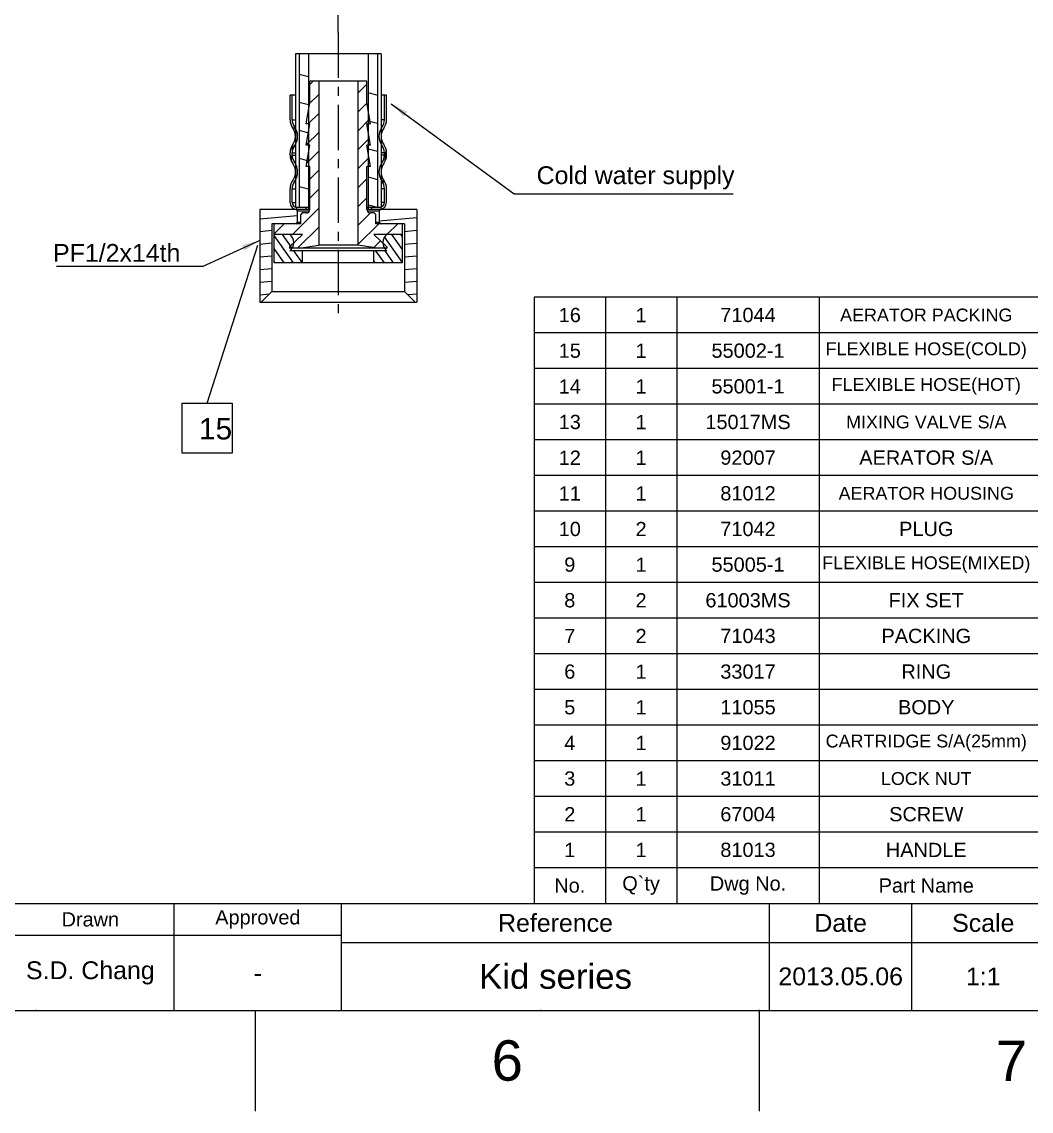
# Model space of a CAD drawing. Header units: millimetres. Extents: x 601 to 1195, y -13 to 407.
# Drawn here: x 936 to 1077.6, y -13.3 to 139.5 of the extents above; entities that cross this region are included whole.
import ezdxf

# ---------------------------------------------------------------- set-up
doc = ezdxf.new("R2010")
doc.units = ezdxf.units.MM
doc.header["$LTSCALE"] = 0.1
doc.linetypes.add('CENTERX2', pattern=[101.6, 63.5, -12.7, 12.7, -12.7])
for name, color, linetype in [('CENTER', 1, 'CENTERX2'), ('DIM', 3, 'Continuous'), ('FORM', 7, 'Continuous'), ('TEXT', 2, 'Continuous')]:
    doc.layers.add(name, color=color, linetype=linetype)
doc.styles.get("Standard").update_dxf_attribs({"font": 'arial_0.ttf'})
doc.dimstyles.new('ISO-25', dxfattribs={"dimtxt": 2.5, "dimasz": 2.5, "dimexe": 1.25, "dimexo": 0.625, "dimtad": 1, "dimtxsty": 'Standard', "dimcen": 2.5, "dimadec": 0, "dimazin": 0, "dimtfac": 1, "dimtmove": 0, "dimatfit": 3, "dimfxl": 1, "dimarcsym": 0})

msp = doc.modelspace()

# ---------------------------------------------------------------- hatches: boundary and pattern name
at = {"linetype": 'Continuous'}
h = msp.add_hatch(dxfattribs=at)
h.set_pattern_fill('DEFAULT__1', color=2, scale=3.803695, angle=-15, style=0, pattern_type=0)
h.set_pattern_definition([(345, (1200.7126, 126.7888), (0.98447, 3.67409), [])])
edge = h.paths.add_edge_path()
edge.add_line((974.897, 113.488), (976.197, 113.488))
edge.add_line((976.197, 132.844), (976.197, 113.488))
edge.add_line((974.897, 132.844), (976.197, 132.844))
edge.add_line((974.897, 132.844), (974.897, 113.488))
edge = h.paths.add_edge_path()
edge.add_line((984.597, 113.488), (985.897, 113.488))
edge.add_line((985.897, 132.844), (985.897, 113.488))
edge.add_line((984.597, 132.844), (985.897, 132.844))
edge.add_line((984.597, 132.844), (984.597, 113.488))
h = msp.add_hatch(dxfattribs=at)
h.set_pattern_fill('DEFAULT__5', color=2, scale=1.876553, angle=-135, style=0, pattern_type=0)
h.set_pattern_definition([(225, (1200.7126, 126.7888), (1.326923, -1.326923), [])])
edge = h.paths.add_edge_path()
edge.add_line((985.447, 112.688), (984.897, 112.688))
edge.add_spline(control_points=[(984.397, 113.188), (984.397, 112.895), (984.604, 112.688), (984.897, 112.688)], knot_values=[0, 0, 0, 0, 1, 1, 1, 1], weights=[1, 0.8047379, 0.8047379, 1], degree=3, periodic=0)
edge.add_line((984.397, 113.188), (984.397, 119.188))
edge.add_line((984.897, 119.188), (984.397, 119.188))
edge.add_line((984.897, 119.188), (984.397, 122.188))
edge.add_line((984.897, 122.188), (984.397, 122.188))
edge.add_line((984.897, 122.188), (984.397, 125.188))
edge.add_line((984.897, 125.188), (984.397, 125.188))
edge.add_line((984.897, 125.188), (984.397, 128.188))
edge.add_line((984.397, 128.188), (984.397, 131.188))
edge.add_line((984.397, 131.188), (983.147, 131.188))
edge.add_line((983.147, 131.188), (983.147, 108.188))
edge.add_line((985.897, 107.755), (983.147, 108.188))
edge.add_line((987.15, 107.755), (985.897, 107.755))
edge.add_spline(control_points=[(987.15, 107.755), (987.256, 107.755), (987.296, 107.854), (987.219, 107.927)], knot_values=[0, 0, 0, 0, 1, 1, 1, 1], weights=[1, 0.5831911, 0.5831911, 1], degree=3, periodic=0)
edge.add_line((987.219, 107.927), (985.397, 109.688))
edge.add_line((989.397, 109.688), (985.397, 109.688))
edge.add_line((989.397, 109.688), (989.397, 111.188))
edge.add_line((989.397, 111.188), (985.647, 111.188))
edge.add_line((985.647, 111.188), (985.647, 112.488))
edge.add_line((985.447, 112.688), (985.647, 112.488))
edge = h.paths.add_edge_path()
edge.add_line((975.897, 112.688), (975.347, 112.688))
edge.add_line((975.347, 112.688), (975.147, 112.488))
edge.add_line((975.147, 111.188), (975.147, 112.488))
edge.add_line((975.147, 111.188), (971.397, 111.188))
edge.add_line((971.397, 109.688), (971.397, 111.188))
edge.add_line((975.397, 109.688), (971.397, 109.688))
edge.add_line((973.575, 107.927), (975.397, 109.688))
edge.add_spline(control_points=[(973.645, 107.755), (973.539, 107.755), (973.499, 107.854), (973.575, 107.927)], knot_values=[0, 0, 0, 0, 1, 1, 1, 1], weights=[1, 0.5831911, 0.5831911, 1], degree=3, periodic=0)
edge.add_line((974.897, 107.755), (973.645, 107.755))
edge.add_line((974.897, 107.755), (977.647, 108.188))
edge.add_line((977.647, 131.188), (977.647, 108.188))
edge.add_line((977.647, 131.188), (976.397, 131.188))
edge.add_line((976.397, 128.188), (976.397, 131.188))
edge.add_line((975.897, 125.188), (976.397, 128.188))
edge.add_line((976.397, 125.188), (975.897, 125.188))
edge.add_line((975.897, 122.188), (976.397, 125.188))
edge.add_line((976.397, 122.188), (975.897, 122.188))
edge.add_line((975.897, 119.188), (976.397, 122.188))
edge.add_line((976.397, 119.188), (975.897, 119.188))
edge.add_line((976.397, 113.188), (976.397, 119.188))
edge.add_spline(control_points=[(976.397, 113.188), (976.397, 112.895), (976.19, 112.688), (975.897, 112.688)], knot_values=[0, 0, 0, 0, 1, 1, 1, 1], weights=[1, 0.8047379, 0.8047379, 1], degree=3, periodic=0)
h = msp.add_hatch(dxfattribs=at)
h.set_pattern_fill('DEFAULT__2', color=2, scale=1.310587, angle=-95, style=0, pattern_type=0)
h.set_pattern_definition([(265, (1200.7126, 126.7888), (1.3056, -0.114225), [])])
edge = h.paths.add_edge_path()
edge.add_spline(control_points=[(974.616, 113.188), (974.038, 113.188), (973.629, 113.597), (973.629, 114.176)], knot_values=[0, 0, 0, 0, 1, 1, 1, 1], weights=[1, 0.8047379, 0.8047379, 1], degree=3, periodic=0)
edge.add_line((976.197, 113.188), (974.616, 113.188))
edge.add_line((976.197, 113.188), (976.197, 113.488))
edge.add_line((976.197, 113.488), (974.616, 113.488))
edge.add_spline(control_points=[(974.616, 113.488), (974.214, 113.488), (973.929, 113.773), (973.929, 114.176)], knot_values=[0, 0, 0, 0, 1, 1, 1, 1], weights=[1, 0.8047379, 0.8047379, 1], degree=3, periodic=0)
edge.add_line((973.929, 114.176), (973.929, 116.095))
edge.add_spline(control_points=[(973.929, 116.095), (973.931, 116.454), (974.044, 116.796), (974.255, 117.086)], knot_values=[0, 0, 0, 0, 1, 1, 1, 1], weights=[1, 0.9677123, 0.9677123, 1], degree=3, periodic=0)
edge.add_spline(control_points=[(974.697, 118.441), (974.697, 117.95), (974.545, 117.483), (974.255, 117.086)], knot_values=[0, 0, 0, 0, 1, 1, 1, 1], weights=[1, 0.9671432, 0.9671432, 1], degree=3, periodic=0)
edge.add_spline(control_points=[(974.255, 119.796), (974.545, 119.399), (974.697, 118.932), (974.697, 118.441)], knot_values=[0, 0, 0, 0, 1, 1, 1, 1], weights=[1, 0.9671432, 0.9671432, 1], degree=3, periodic=0)
edge.add_spline(control_points=[(974.255, 119.796), (974.044, 120.086), (973.931, 120.428), (973.929, 120.787)], knot_values=[0, 0, 0, 0, 1, 1, 1, 1], weights=[1, 0.9677123, 0.9677123, 1], degree=3, periodic=0)
edge.add_line((973.929, 120.787), (973.929, 121.112))
edge.add_spline(control_points=[(973.929, 121.112), (973.927, 121.478), (974.04, 121.826), (974.255, 122.122)], knot_values=[0, 0, 0, 0, 1, 1, 1, 1], weights=[1, 0.9665692, 0.9665692, 1], degree=3, periodic=0)
edge.add_spline(control_points=[(974.697, 123.438), (974.689, 122.961), (974.537, 122.508), (974.255, 122.122)], knot_values=[0, 0, 0, 0, 1, 1, 1, 1], weights=[1, 0.9688319, 0.9688319, 1], degree=3, periodic=0)
edge.add_spline(control_points=[(974.255, 124.755), (974.537, 124.369), (974.689, 123.916), (974.697, 123.438)], knot_values=[0, 0, 0, 0, 1, 1, 1, 1], weights=[1, 0.9688319, 0.9688319, 1], degree=3, periodic=0)
edge.add_spline(control_points=[(974.255, 124.755), (974.04, 125.051), (973.927, 125.399), (973.929, 125.765)], knot_values=[0, 0, 0, 0, 1, 1, 1, 1], weights=[1, 0.9665692, 0.9665692, 1], degree=3, periodic=0)
edge.add_line((973.929, 125.765), (973.929, 129.188))
edge.add_line((973.929, 129.188), (973.629, 129.188))
edge.add_line((973.629, 125.765), (973.629, 129.188))
edge.add_spline(control_points=[(974.013, 124.578), (973.76, 124.926), (973.627, 125.335), (973.629, 125.765)], knot_values=[0, 0, 0, 0, 1, 1, 1, 1], weights=[1, 0.9666557, 0.9666557, 1], degree=3, periodic=0)
edge.add_spline(control_points=[(974.013, 124.578), (974.257, 124.244), (974.389, 123.852), (974.397, 123.438)], knot_values=[0, 0, 0, 0, 1, 1, 1, 1], weights=[1, 0.9690817, 0.9690817, 1], degree=3, periodic=0)
edge.add_spline(control_points=[(974.397, 123.438), (974.389, 123.025), (974.257, 122.633), (974.013, 122.299)], knot_values=[0, 0, 0, 0, 1, 1, 1, 1], weights=[1, 0.9690817, 0.9690817, 1], degree=3, periodic=0)
edge.add_spline(control_points=[(973.629, 121.112), (973.627, 121.542), (973.76, 121.951), (974.013, 122.299)], knot_values=[0, 0, 0, 0, 1, 1, 1, 1], weights=[1, 0.9666557, 0.9666557, 1], degree=3, periodic=0)
edge.add_line((973.629, 120.787), (973.629, 121.112))
edge.add_spline(control_points=[(974.013, 119.619), (973.763, 119.961), (973.631, 120.364), (973.629, 120.787)], knot_values=[0, 0, 0, 0, 1, 1, 1, 1], weights=[1, 0.9676272, 0.9676272, 1], degree=3, periodic=0)
edge.add_spline(control_points=[(974.013, 119.619), (974.265, 119.274), (974.397, 118.868), (974.397, 118.441)], knot_values=[0, 0, 0, 0, 1, 1, 1, 1], weights=[1, 0.9671432, 0.9671432, 1], degree=3, periodic=0)
edge.add_spline(control_points=[(974.397, 118.441), (974.397, 118.014), (974.265, 117.608), (974.013, 117.263)], knot_values=[0, 0, 0, 0, 1, 1, 1, 1], weights=[1, 0.9671432, 0.9671432, 1], degree=3, periodic=0)
edge.add_spline(control_points=[(973.629, 116.095), (973.631, 116.519), (973.763, 116.921), (974.013, 117.263)], knot_values=[0, 0, 0, 0, 1, 1, 1, 1], weights=[1, 0.9676272, 0.9676272, 1], degree=3, periodic=0)
edge.add_line((973.629, 114.176), (973.629, 116.095))
edge = h.paths.add_edge_path()
edge.add_line((987.166, 129.188), (986.866, 129.188))
edge.add_line((986.866, 125.765), (986.866, 129.188))
edge.add_spline(control_points=[(986.539, 124.755), (986.755, 125.051), (986.868, 125.399), (986.866, 125.765)], knot_values=[0, 0, 0, 0, 1, 1, 1, 1], weights=[1, 0.9665692, 0.9665692, 1], degree=3, periodic=0)
edge.add_spline(control_points=[(986.539, 124.755), (986.257, 124.369), (986.106, 123.916), (986.098, 123.438)], knot_values=[0, 0, 0, 0, 1, 1, 1, 1], weights=[1, 0.9688319, 0.9688319, 1], degree=3, periodic=0)
edge.add_spline(control_points=[(986.098, 123.438), (986.106, 122.961), (986.257, 122.508), (986.539, 122.122)], knot_values=[0, 0, 0, 0, 1, 1, 1, 1], weights=[1, 0.9688319, 0.9688319, 1], degree=3, periodic=0)
edge.add_spline(control_points=[(986.866, 121.112), (986.868, 121.478), (986.755, 121.826), (986.539, 122.122)], knot_values=[0, 0, 0, 0, 1, 1, 1, 1], weights=[1, 0.9665692, 0.9665692, 1], degree=3, periodic=0)
edge.add_line((986.866, 120.787), (986.866, 121.112))
edge.add_spline(control_points=[(986.539, 119.796), (986.751, 120.086), (986.864, 120.428), (986.866, 120.787)], knot_values=[0, 0, 0, 0, 1, 1, 1, 1], weights=[1, 0.9677123, 0.9677123, 1], degree=3, periodic=0)
edge.add_spline(control_points=[(986.539, 119.796), (986.25, 119.399), (986.097, 118.932), (986.097, 118.441)], knot_values=[0, 0, 0, 0, 1, 1, 1, 1], weights=[1, 0.9671432, 0.9671432, 1], degree=3, periodic=0)
edge.add_spline(control_points=[(986.097, 118.441), (986.097, 117.95), (986.25, 117.483), (986.539, 117.086)], knot_values=[0, 0, 0, 0, 1, 1, 1, 1], weights=[1, 0.9671432, 0.9671432, 1], degree=3, periodic=0)
edge.add_spline(control_points=[(986.866, 116.095), (986.864, 116.454), (986.751, 116.796), (986.539, 117.086)], knot_values=[0, 0, 0, 0, 1, 1, 1, 1], weights=[1, 0.9677123, 0.9677123, 1], degree=3, periodic=0)
edge.add_line((986.866, 114.176), (986.866, 116.095))
edge.add_spline(control_points=[(986.178, 113.488), (986.581, 113.488), (986.866, 113.773), (986.866, 114.176)], knot_values=[0, 0, 0, 0, 1, 1, 1, 1], weights=[1, 0.8047379, 0.8047379, 1], degree=3, periodic=0)
edge.add_line((986.178, 113.488), (984.597, 113.488))
edge.add_line((984.597, 113.188), (984.597, 113.488))
edge.add_line((986.178, 113.188), (984.597, 113.188))
edge.add_spline(control_points=[(986.178, 113.188), (986.757, 113.188), (987.166, 113.597), (987.166, 114.176)], knot_values=[0, 0, 0, 0, 1, 1, 1, 1], weights=[1, 0.8047379, 0.8047379, 1], degree=3, periodic=0)
edge.add_line((987.166, 114.176), (987.166, 116.095))
edge.add_spline(control_points=[(987.166, 116.095), (987.164, 116.519), (987.031, 116.921), (986.781, 117.263)], knot_values=[0, 0, 0, 0, 1, 1, 1, 1], weights=[1, 0.9676272, 0.9676272, 1], degree=3, periodic=0)
edge.add_spline(control_points=[(986.397, 118.441), (986.397, 118.014), (986.53, 117.608), (986.781, 117.263)], knot_values=[0, 0, 0, 0, 1, 1, 1, 1], weights=[1, 0.9671432, 0.9671432, 1], degree=3, periodic=0)
edge.add_spline(control_points=[(986.781, 119.619), (986.53, 119.274), (986.397, 118.868), (986.397, 118.441)], knot_values=[0, 0, 0, 0, 1, 1, 1, 1], weights=[1, 0.9671432, 0.9671432, 1], degree=3, periodic=0)
edge.add_spline(control_points=[(986.781, 119.619), (987.031, 119.961), (987.164, 120.364), (987.166, 120.787)], knot_values=[0, 0, 0, 0, 1, 1, 1, 1], weights=[1, 0.9676272, 0.9676272, 1], degree=3, periodic=0)
edge.add_line((987.166, 120.787), (987.166, 121.112))
edge.add_spline(control_points=[(987.166, 121.112), (987.168, 121.542), (987.035, 121.951), (986.781, 122.299)], knot_values=[0, 0, 0, 0, 1, 1, 1, 1], weights=[1, 0.9666557, 0.9666557, 1], degree=3, periodic=0)
edge.add_spline(control_points=[(986.398, 123.438), (986.406, 123.025), (986.538, 122.633), (986.781, 122.299)], knot_values=[0, 0, 0, 0, 1, 1, 1, 1], weights=[1, 0.9690817, 0.9690817, 1], degree=3, periodic=0)
edge.add_spline(control_points=[(986.781, 124.578), (986.538, 124.244), (986.406, 123.852), (986.398, 123.438)], knot_values=[0, 0, 0, 0, 1, 1, 1, 1], weights=[1, 0.9690817, 0.9690817, 1], degree=3, periodic=0)
edge.add_spline(control_points=[(986.781, 124.578), (987.035, 124.926), (987.168, 125.335), (987.166, 125.765)], knot_values=[0, 0, 0, 0, 1, 1, 1, 1], weights=[1, 0.9666557, 0.9666557, 1], degree=3, periodic=0)
edge.add_line((987.166, 125.765), (987.166, 129.188))
h = msp.add_hatch(dxfattribs=at)
h.set_pattern_fill('DEFAULT__3', color=2, scale=1.773024, angle=-175, style=0, pattern_type=0)
h.set_pattern_definition([(185, (1200.7126, 126.7888), (0.154529, -1.766277), [])])
edge = h.paths.add_edge_path()
edge.add_line((974.647, 112.988), (974.647, 111.388))
edge.add_spline(control_points=[(974.647, 112.988), (974.647, 113.105), (974.564, 113.188), (974.447, 113.188)], knot_values=[0, 0, 0, 0, 1, 1, 1, 1], weights=[1, 0.8047379, 0.8047379, 1], degree=3, periodic=0)
edge.add_line((969.397, 113.188), (974.447, 113.188))
edge.add_line((969.397, 113.188), (969.397, 100.188))
edge.add_line((969.397, 100.188), (969.597, 100.188))
edge.add_line((971.097, 101.688), (969.597, 100.188))
edge.add_line((971.097, 111.188), (971.097, 101.688))
edge.add_line((971.097, 111.188), (974.447, 111.188))
edge.add_spline(control_points=[(974.447, 111.188), (974.564, 111.188), (974.647, 111.271), (974.647, 111.388)], knot_values=[0, 0, 0, 0, 1, 1, 1, 1], weights=[1, 0.8047379, 0.8047379, 1], degree=3, periodic=0)
edge = h.paths.add_edge_path()
edge.add_line((986.147, 112.988), (986.147, 111.388))
edge.add_spline(control_points=[(986.347, 111.188), (986.23, 111.188), (986.147, 111.271), (986.147, 111.388)], knot_values=[0, 0, 0, 0, 1, 1, 1, 1], weights=[1, 0.8047379, 0.8047379, 1], degree=3, periodic=0)
edge.add_line((986.347, 111.188), (989.697, 111.188))
edge.add_line((989.697, 111.188), (989.697, 101.688))
edge.add_line((989.697, 101.688), (991.197, 100.188))
edge.add_line((991.197, 100.188), (991.397, 100.188))
edge.add_line((991.397, 113.188), (991.397, 100.188))
edge.add_line((986.347, 113.188), (991.397, 113.188))
edge.add_spline(control_points=[(986.147, 112.988), (986.147, 113.105), (986.23, 113.188), (986.347, 113.188)], knot_values=[0, 0, 0, 0, 1, 1, 1, 1], weights=[1, 0.8047379, 0.8047379, 1], degree=3, periodic=0)
h = msp.add_hatch(dxfattribs=at)
h.set_pattern_fill('DEFAULT__4', color=2, scale=1.04623, angle=-55, style=0, pattern_type=0)
h.set_pattern_definition([(305, (1200.7126, 126.7888), (0.857021, 0.6000926), [])])
edge = h.paths.add_edge_path()
edge.add_spline(control_points=[(973.597, 109.688), (974.391, 109.048), (974.391, 108.028), (973.597, 107.388)], knot_values=[0, 0, 0, 0, 1, 1, 1, 1], weights=[1, 0.7517949, 0.7517949, 1], degree=3, periodic=0)
edge.add_line((973.597, 109.688), (971.397, 109.688))
edge.add_line((971.397, 105.688), (971.397, 109.688))
edge.add_line((975.397, 105.688), (971.397, 105.688))
edge.add_line((975.397, 105.688), (975.397, 107.388))
edge.add_line((975.397, 107.388), (973.597, 107.388))
edge = h.paths.add_edge_path()
edge.add_spline(control_points=[(987.197, 109.688), (986.403, 109.048), (986.403, 108.028), (987.197, 107.388)], knot_values=[0, 0, 0, 0, 1, 1, 1, 1], weights=[1, 0.7517949, 0.7517949, 1], degree=3, periodic=0)
edge.add_line((987.197, 107.388), (985.397, 107.388))
edge.add_line((985.397, 105.688), (985.397, 107.388))
edge.add_line((989.397, 105.688), (985.397, 105.688))
edge.add_line((989.397, 105.688), (989.397, 109.688))
edge.add_line((989.397, 109.688), (987.197, 109.688))

# ---------------------------------------------------------------- linework, layer by layer
at = {"color": 7, "linetype": 'Continuous'}
for p, q in [((986.397, 135.001), (974.397, 135.001)), ((974.397, 135.001), (974.397, 113.488)), ((974.897, 135.001), (974.897, 113.488)), ((976.197, 135.001), (976.197, 113.188)), ((984.597, 135.001), (984.597, 113.188)), ((985.897, 135.001), (985.897, 113.488)), ((986.397, 135.001), (986.397, 113.488)), ((984.397, 131.188), (976.397, 131.188)), ((976.397, 128.188), (976.397, 131.188)), ((977.647, 131.188), (977.647, 108.188)), ((983.147, 131.188), (983.147, 108.188)), ((984.397, 128.188), (984.397, 131.188)), ((974.397, 129.188), (973.629, 129.188)), ((973.629, 125.765), (973.629, 129.188)), ((973.929, 125.765), (973.929, 129.188)), ((987.166, 129.188), (986.397, 129.188)), ((986.866, 125.765), (986.866, 129.188)), ((987.166, 125.765), (987.166, 129.188)), ((975.897, 125.188), (976.397, 128.188)), ((984.897, 125.188), (984.397, 128.188)), ((973.929, 125.765), (974.397, 125.765)), ((986.866, 125.765), (986.397, 125.765)), ((974.255, 124.755), (974.397, 124.755)), ((976.397, 125.188), (975.897, 125.188)), ((975.897, 122.188), (976.397, 125.188)), ((984.897, 125.188), (984.397, 125.188)), ((984.897, 122.188), (984.397, 125.188)), ((986.539, 124.755), (986.397, 124.755)), ((973.629, 120.787), (973.629, 121.112)), ((973.929, 121.112), (974.397, 121.112)), ((973.929, 120.787), (973.929, 121.112)), ((973.929, 120.787), (974.397, 120.787)), ((974.255, 122.122), (974.397, 122.122)), ((976.397, 122.188), (975.897, 122.188)), ((975.897, 119.188), (976.397, 122.188)), ((984.897, 122.188), (984.397, 122.188)), ((984.897, 119.188), (984.397, 122.188)), ((986.539, 122.122), (986.397, 122.122)), ((986.866, 121.112), (986.397, 121.112)), ((986.866, 120.787), (986.397, 120.787)), ((986.866, 120.787), (986.866, 121.112)), ((987.166, 120.787), (987.166, 121.112)), ((974.255, 119.796), (974.397, 119.796)), ((976.397, 119.188), (975.897, 119.188)), ((976.397, 113.188), (976.397, 119.188)), ((984.897, 119.188), (984.397, 119.188)), ((984.397, 113.188), (984.397, 119.188)), ((986.539, 119.796), (986.397, 119.796)), ((974.255, 117.086), (974.397, 117.086)), ((986.539, 117.086), (986.397, 117.086)), ((973.629, 114.176), (973.629, 116.095)), ((973.929, 116.095), (974.397, 116.095)), ((973.929, 114.176), (973.929, 116.095)), ((986.866, 116.095), (986.397, 116.095)), ((986.866, 114.176), (986.866, 116.095)), ((987.166, 114.176), (987.166, 116.095)), ((976.397, 113.188), (969.397, 113.188)), ((969.397, 113.188), (969.397, 100.188)), ((973.929, 114.176), (974.397, 114.176)), ((974.397, 113.488), (976.397, 113.488)), ((984.397, 113.488), (986.397, 113.488)), ((991.397, 113.188), (984.397, 113.188)), ((986.866, 114.176), (986.397, 114.176)), ((991.397, 113.188), (991.397, 100.188)), ((974.647, 112.988), (976.351, 112.988)), ((974.647, 112.988), (974.647, 111.388)), ((975.347, 112.688), (975.147, 112.488)), ((975.147, 111.188), (975.147, 112.488)), ((975.897, 112.688), (975.347, 112.688)), ((984.444, 112.988), (986.147, 112.988)), ((985.447, 112.688), (984.897, 112.688)), ((985.447, 112.688), (985.647, 112.488)), ((985.647, 111.188), (985.647, 112.488)), ((986.147, 112.988), (986.147, 111.388)), ((975.147, 111.188), (971.097, 111.188)), ((971.097, 111.188), (971.097, 101.688)), ((971.397, 105.688), (971.397, 111.188)), ((974.647, 111.388), (975.147, 111.388)), ((985.647, 111.388), (986.147, 111.388)), ((989.697, 111.188), (985.647, 111.188)), ((989.397, 105.688), (989.397, 111.188)), ((989.697, 111.188), (989.697, 101.688)), ((975.397, 109.688), (971.397, 109.688)), ((973.575, 107.927), (975.397, 109.688)), ((989.397, 109.688), (985.397, 109.688)), ((987.219, 107.927), (985.397, 109.688)), ((987.197, 107.388), (973.597, 107.388)), ((987.15, 107.755), (973.645, 107.755)), ((974.897, 107.755), (977.647, 108.188)), ((975.397, 105.688), (975.397, 107.388)), ((983.147, 108.188), (977.647, 108.188)), ((985.897, 107.755), (983.147, 108.188)), ((985.397, 105.688), (985.397, 107.388)), ((989.397, 105.688), (971.397, 105.688)), ((971.097, 101.688), (969.597, 100.188)), ((971.097, 101.688), (989.697, 101.688)), ((989.697, 101.688), (991.197, 100.188)), ((969.397, 100.188), (991.397, 100.188))]:
    msp.add_line(p, q, dxfattribs=at)
for p, q in [((615.21, 0.869), (1180.867, 0.869)), ((968.746, 0.869), (968.746, -13.272)), ((1039.453, 0.869), (1039.453, -13.272))]:
    msp.add_line(p, q)
for centre, radius, start, end in [((975.627, 125.756), 1.998, 179.73072, 216.12652), ((975.627, 125.756), 1.698, 179.68314, 216.12652), ((985.168, 125.756), 1.698, 323.87348, 0.31686), ((985.168, 125.756), 1.998, 323.87348, 0.26928), ((972.4, 123.4), 1.998, 1.09059, 36.12652), ((972.4, 123.4), 2.298, 0.94818, 36.12652), ((988.395, 123.4), 2.298, 143.87348, 179.05182), ((988.395, 123.4), 1.998, 143.87348, 178.90941), ((975.627, 121.121), 1.998, 143.87348, 180.26928), ((972.4, 123.476), 1.998, 323.87348, 358.90941), ((972.4, 123.476), 2.298, 323.87348, 359.05182), ((988.395, 123.476), 2.298, 180.94818, 216.12652), ((988.395, 123.476), 1.998, 181.09059, 216.12652), ((985.168, 121.121), 1.998, 359.73072, 36.12652), ((975.627, 120.797), 1.998, 180.26928, 216.12652), ((975.627, 121.121), 1.698, 143.87348, 180.31686), ((975.627, 120.797), 1.698, 180.31686, 216.12652), ((985.168, 121.121), 1.698, 359.68314, 36.12652), ((985.168, 120.797), 1.698, 323.87348, 359.68314), ((985.168, 120.797), 1.998, 323.87348, 359.73072), ((972.4, 118.441), 1.998, 323.87348, 36.12652), ((972.4, 118.441), 2.298, 323.87348, 36.12652), ((988.395, 118.441), 2.298, 143.87348, 216.12652), ((988.395, 118.441), 1.998, 143.87348, 216.12652), ((975.627, 116.086), 1.998, 143.87348, 179.73072), ((975.627, 116.086), 1.698, 143.87348, 179.68314), ((985.168, 116.086), 1.698, 0.31686, 36.12652), ((985.168, 116.086), 1.998, 0.26928, 36.12652), ((974.616, 114.176), 0.987, 180, 270), ((974.616, 114.176), 0.687, 180, 270), ((974.447, 112.988), 0.2, 0, 90), ((975.897, 113.188), 0.5, 270, 0), ((984.897, 113.188), 0.5, 180, 270), ((986.347, 112.988), 0.2, 90, 180), ((986.178, 114.176), 0.987, 270, 0), ((986.178, 114.176), 0.687, 270, 0), ((974.447, 111.388), 0.2, 270, 0), ((986.347, 111.388), 0.2, 180, 270), ((972.67, 108.538), 1.477, 308.88007, 51.11993), ((988.125, 108.538), 1.477, 128.88007, 231.11993), ((973.645, 107.855), 0.1, 134.02226, 270), ((987.15, 107.855), 0.1, 270, 45.97774)]:
    msp.add_arc(centre, radius, start, end, dxfattribs=at)
for p in [(938.039, 0.869), (1008.746, 0.869), (1039.453, 0.869)]:
    msp.add_point(p)
at = {"layer": 'CENTER'}
for q in [(980.397, 269.608), (980.397, 97.362)]:
    msp.add_line((980.397, 138.001), q, dxfattribs=at)
at = {"layer": 'DIM'}
msp.add_line((962.013, 86.015), (969.089, 108.186), dxfattribs=at)
msp.add_lwpolyline([(958.513, 79.015), (958.513, 86.015), (965.513, 86.015), (965.513, 79.015)], close=True, dxfattribs=at)
at = {"layer": 'FORM'}
for p, q in [((1007.867, 100.869), (1007.867, 15.869)), ((1180.867, 100.869), (1007.867, 100.869)), ((1017.867, 100.869), (1017.867, 15.869)), ((1027.867, 100.869), (1027.867, 15.869)), ((1047.867, 100.869), (1047.867, 15.869)), ((1180.867, 95.869), (1007.867, 95.869)), ((1180.867, 90.869), (1007.867, 90.869)), ((1180.867, 85.869), (1007.867, 85.869)), ((1180.867, 80.869), (1007.867, 80.869)), ((1180.867, 75.869), (1007.867, 75.869)), ((1180.867, 70.869), (1007.867, 70.869)), ((1180.867, 65.869), (1007.867, 65.869)), ((1180.867, 60.869), (1007.867, 60.869)), ((1180.867, 55.869), (1007.867, 55.869)), ((1180.867, 50.869), (1007.867, 50.869)), ((1180.867, 45.869), (1007.867, 45.869)), ((1180.867, 40.869), (1007.867, 40.869)), ((1180.867, 35.869), (1007.867, 35.869)), ((1180.867, 30.869), (1007.867, 30.869)), ((1180.867, 25.869), (1007.867, 25.869)), ((1180.867, 20.869), (1007.867, 20.869)), ((910.367, 15.869), (1180.867, 15.869)), ((957.367, 0.869), (957.367, 15.869)), ((980.867, 0.869), (980.867, 15.869)), ((1040.867, 0.869), (1040.867, 15.869)), ((1040.867, 0.869), (1040.867, 15.869)), ((1040.867, 0.869), (1040.867, 15.869)), ((1060.867, 0.869), (1060.867, 15.869)), ((980.867, 11.369), (910.367, 11.369)), ((980.867, 10.369), (1120.867, 10.369))]:
    msp.add_line(p, q, dxfattribs=at)
at = {"layer": 'TEXT'}
msp.add_point((957.367, 11.369), dxfattribs=at)

# ---------------------------------------------------------------- texts
at = {"char_height": 5.657, "attachment_point": 5}
for s, insert in [('6', (1004.099, -6.202)), ('7', (1074.806, -6.202))]:
    msp.add_mtext_dynamic_manual_height_columns(s, width=50, gutter_width=12.5, heights=[0], dxfattribs=dict(at, insert=insert))
at = {"layer": 'CENTER', "insert": (965.513, 83.929), "char_height": 3, "attachment_point": 3}
msp.add_mtext_dynamic_manual_height_columns('15', width=7, gutter_width=12.5, heights=[0], dxfattribs=at)
at = {"layer": 'DIM', "char_height": 2.5}
for s, insert, attachment_point in [('Cold water supply', (1008.212, 115.983), 7), ('PF1/2x14th', (958.25, 105.804), 9)]:
    msp.add_mtext(s, dxfattribs=dict(at, insert=insert, attachment_point=attachment_point))
at = {"layer": 'TEXT', "attachment_point": 5}
for s, width, insert, char_height in [('16', 10, (1012.867, 98.369), 2), ('1', 10, (1022.867, 98.369), 2), ('71044', 20, (1037.867, 98.369), 2), ('AERATOR PACKING', 41.5, (1062.867, 98.369), 1.8), ('15', 10, (1012.867, 93.369), 2), ('1', 10, (1022.867, 93.369), 2), ('55002-1', 20, (1037.867, 93.369), 2), ('FLEXIBLE HOSE(COLD)', 41.5, (1062.867, 93.369), 1.8), ('14', 10, (1012.867, 88.369), 2), ('1', 10, (1022.867, 88.369), 2), ('55001-1', 20, (1037.867, 88.369), 2), ('FLEXIBLE HOSE(HOT)', 41.5, (1062.867, 88.369), 1.8), ('13', 10, (1012.867, 83.369), 2), ('1', 10, (1022.867, 83.369), 2), ('15017MS', 20, (1037.867, 83.369), 2), ('MIXING VALVE S/A', 29.84769, (1062.867, 83.369), 1.8), ('AERATOR S/A', 20, (1062.867, 78.369), 2), ('12', 10, (1012.867, 78.369), 2), ('1', 10, (1022.867, 78.369), 2), ('92007', 20, (1037.867, 78.369), 2), ('11', 10, (1012.867, 73.369), 2), ('1', 10, (1022.867, 73.369), 2), ('81012', 20, (1037.867, 73.369), 2), ('AERATOR HOUSING', 25, (1062.867, 73.369), 1.8), ('10', 10, (1012.867, 68.369), 2), ('2', 10, (1022.867, 68.369), 2), ('71042', 20, (1037.867, 68.369), 2), ('PLUG', 20, (1062.867, 68.369), 2), ('9', 10, (1012.867, 63.369), 2), ('1', 10, (1022.867, 63.369), 2), ('55005-1', 20, (1037.867, 63.369), 2), ('FLEXIBLE HOSE(MIXED)', 57, (1062.867, 63.369), 1.8), ('8', 10, (1012.867, 58.369), 2), ('2', 10, (1022.867, 58.369), 2), ('61003MS', 20, (1037.867, 58.369), 2), ('FIX SET', 27.5, (1062.867, 58.369), 2), ('7', 10, (1012.867, 53.369), 2), ('2', 10, (1022.867, 53.369), 2), ('71043', 20, (1037.867, 53.369), 2), ('PACKING', 25, (1062.867, 53.369), 2), ('6', 10, (1012.867, 48.369), 2), ('1', 10, (1022.867, 48.369), 2), ('33017', 20, (1037.867, 48.369), 2), ('RING', 25, (1062.867, 48.369), 2), ('5', 10, (1012.867, 43.369), 2), ('1', 10, (1022.867, 43.369), 2), ('11055', 20, (1037.867, 43.369), 2), ('BODY', 20, (1062.867, 43.369), 2), ('4', 10, (1012.867, 38.369), 2), ('1', 10, (1022.867, 38.369), 2), ('91022', 20, (1037.867, 38.369), 2), ('{\\H0.9x;CARTRIDGE S/A(25mm)}', 44, (1062.867, 38.369), 2), ('3', 10, (1012.867, 33.369), 2), ('1', 10, (1022.867, 33.369), 2), ('31011', 20, (1037.867, 33.369), 2), ('LOCK NUT', 25, (1062.867, 33.369), 1.8), ('2', 10, (1012.867, 28.369), 2), ('1', 10, (1022.867, 28.369), 2), ('67004', 20, (1037.867, 28.369), 2), ('SCREW', 20, (1062.867, 28.369), 2), ('1', 10, (1012.867, 23.369), 2), ('1', 10, (1022.867, 23.369), 2), ('81013', 20, (1037.867, 23.369), 2), ('HANDLE', 20, (1062.867, 23.369), 2), ('No.', 10, (1012.867, 18.369), 2), ('Q`ty', 10, (1022.867, 18.369), 2), ('Dwg No.', 20, (1037.867, 18.369), 2), ('Part Name', 45, (1062.867, 18.369), 2), ('Drawn', 23.5, (945.617, 13.619), 2), ('Approved', 23.5, (969.117, 13.619), 2), ('Reference', 60, (1010.867, 13.119), 2.5), ('Date', 20, (1050.867, 13.119), 2.5), ('Scale', 20, (1070.867, 13.119), 2.5), ('S.D. Chang', 23.5, (945.617, 6.119), 2.5), ('Kid series', 60, (1010.867, 5.619), 3.5), ('2013.05.06', 20, (1050.867, 5.619), 2.5), ('1:1', 20, (1070.867, 5.619), 2.5), ('-', 23.5, (969.117, 6.119), 2.5)]:
    msp.add_mtext_dynamic_manual_height_columns(s, width=width, gutter_width=12.5, heights=[0], dxfattribs=dict(at, insert=insert, char_height=char_height))

# ---------------------------------------------------------------- leaders
at = {"layer": 'DIM', "annotation_type": 0, "has_hookline": 1}
for points, hookline_direction, text_width in [([(987.819, 128.016), (1005.087, 115.358), (1007.587, 115.358)], 0, 27.555), ([(969.384, 108.835), (961.375, 105.179), (958.875, 105.179)], 1, 17.355)]:
    msp.add_leader(points, dimstyle='ISO-25', dxfattribs=dict(at, hookline_direction=hookline_direction, text_width=text_width))

doc.saveas('drawing.dxf')
